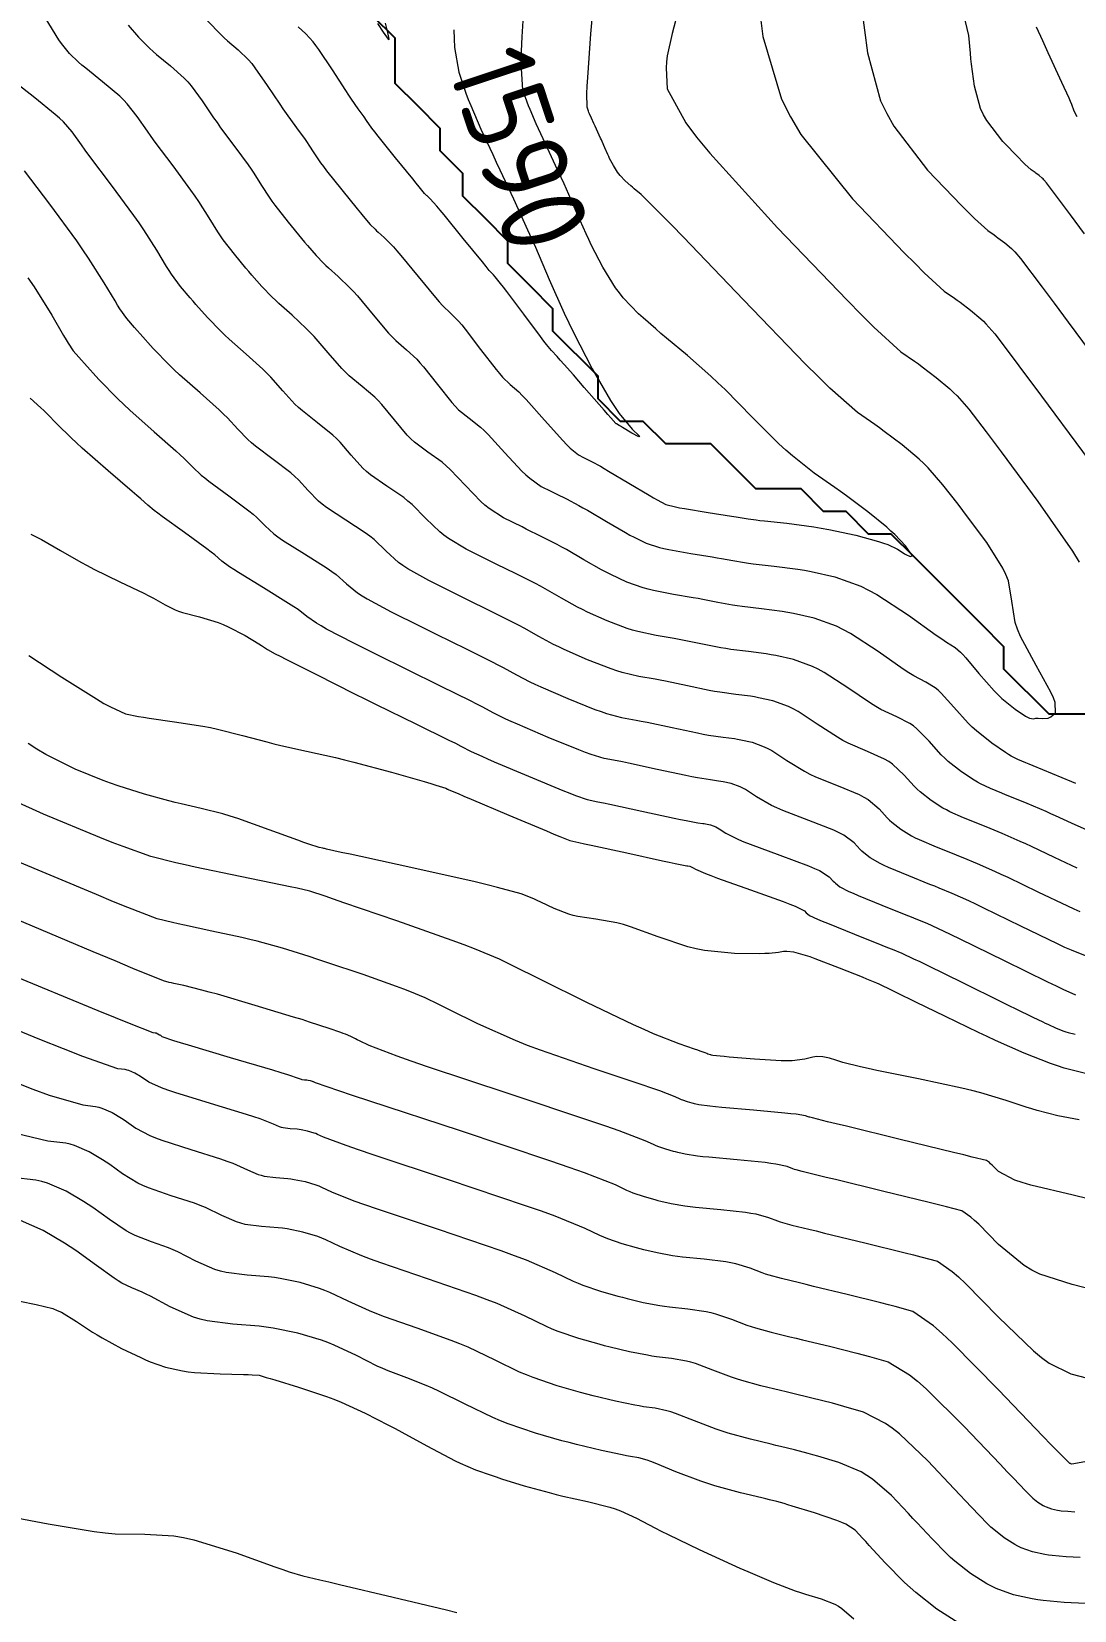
# Model space of a CAD drawing. Header units: millimetres. Extents: x 837475 to 838477, y 1189012 to 1191015.
# Drawn here: x 837534 to 837580.2, y 1189093.7 to 1189163.7 of the extents above; entities that cross this region are included whole.
import ezdxf

# ---------------------------------------------------------------- set-up
doc = ezdxf.new("R2010")
doc.units = ezdxf.units.MM
doc.header["$LTSCALE"] = 0.3
doc.layers.add('COTAS 10', color=7, linetype='Continuous', lineweight=9, true_color=0x6e3e2d)
doc.layers.add('COTAS INT', color=7, linetype='Continuous', lineweight=5, true_color=0x9fa19f)
doc.layers.add('DRENAJE', color=5, linetype='Continuous', lineweight=25)
doc.styles.get("Standard").update_dxf_attribs({"font": 'isocp2.shx', "bigfont": '@extfont2.shx'})

msp = doc.modelspace()

# ---------------------------------------------------------------- linework, layer by layer
at = {"layer": 'COTAS 10'}
for points in [[(837570.78, 1189164.805), (837571.036, 1189162.789), (837571.623, 1189160.662), (837571.89, 1189160.093), (837572.202, 1189159.533), (837573.705, 1189157.583), (837575.207, 1189156.022), (837575.518, 1189155.707), (837575.784, 1189155.443), (837576.368, 1189154.914), (837576.66, 1189154.708), (837576.742, 1189154.648), (837576.825, 1189154.588), (837577.128, 1189154.359), (837577.423, 1189154.11), (837577.5, 1189154.036), (837577.574, 1189153.96), (837577.828, 1189153.672), (837578.789, 1189152.391), (837579.31, 1189151.69), (837579.941, 1189150.839), (837582.52, 1189147.358)], [(837552.699, 1189163.811), (837552.71, 1189163.402), (837552.734, 1189163.024), (837552.923, 1189161.924), (837553.239, 1189160.994), (837553.342, 1189160.723), (837553.452, 1189160.447), (837553.902, 1189159.405), (837554.424, 1189158.274), (837554.578, 1189157.943), (837554.736, 1189157.603), (837555.342, 1189156.309), (837555.971, 1189154.941), (837556.144, 1189154.555), (837556.316, 1189154.166), (837556.93, 1189152.733), (837557.595, 1189151.241), (837557.798, 1189150.815), (837558.009, 1189150.384), (837558.84, 1189148.777), (837559.65, 1189147.366), (837559.848, 1189147.058), (837560.035, 1189146.786), (837560.612, 1189146.1), (837560.914, 1189145.798), (837560.927, 1189145.767), (837560.909, 1189145.759), (837560.591, 1189145.921), (837560.171, 1189146.173), (837560.091, 1189146.222), (837560.025, 1189146.261), (837559.914, 1189146.327), (837559.903, 1189146.332), (837559.9, 1189146.334), (837559.898, 1189146.335), (837559.887, 1189146.34), (837559.665, 1189146.59), (837559.528, 1189146.746), (837559.359, 1189146.939), (837558.479, 1189147.948), (837557.998, 1189148.497), (837557.591, 1189148.961), (837557.417, 1189149.157), (837557.275, 1189149.316), (837557.024, 1189149.584), (837556.808, 1189149.848), (837556.688, 1189150.005), (837556.542, 1189150.198), (837555.797, 1189151.198), (837555.048, 1189152.203), (837554.898, 1189152.399), (837554.774, 1189152.56), (837554.535, 1189152.845), (837554.455, 1189152.936), (837554.272, 1189153.139), (837554.133, 1189153.306), (837553.965, 1189153.51), (837553.12, 1189154.552), (837552.267, 1189155.603), (837552.094, 1189155.813), (837551.949, 1189155.986), (837551.652, 1189156.318), (837551.543, 1189156.415), (837551.516, 1189156.441), (837551.489, 1189156.466), (837551.403, 1189156.555), (837551.158, 1189156.85), (837551.031, 1189157.005), (837550.879, 1189157.192), (837550.114, 1189158.136), (837549.349, 1189159.091), (837549.197, 1189159.285), (837549.069, 1189159.448), (837548.823, 1189159.786), (837548.719, 1189159.951), (837548.681, 1189160.006), (837548.64, 1189160.065), (837548.459, 1189160.31), (837548.159, 1189160.739), (837548.042, 1189160.913), (837547.91, 1189161.112), (837547.314, 1189162.03), (837546.713, 1189162.929), (837546.579, 1189163.116), (837546.459, 1189163.276), (837546.141, 1189163.628), (837545.804, 1189163.935)], [(837580.339, 1189126.626), (837579.333, 1189127.089), (837578.316, 1189127.577), (837578.059, 1189127.697), (837577.813, 1189127.809), (837577.012, 1189128.156), (837576.303, 1189128.447), (837576.115, 1189128.524), (837575.929, 1189128.599), (837575.289, 1189128.856), (837574.694, 1189129.123), (837574.537, 1189129.205), (837574.384, 1189129.289), (837573.86, 1189129.62), (837573.371, 1189130.007), (837573.241, 1189130.126), (837573.112, 1189130.251), (837572.663, 1189130.748), (837572.149, 1189131.234), (837571.979, 1189131.352), (837571.797, 1189131.462), (837571.038, 1189131.802), (837570.188, 1189132.166), (837569.948, 1189132.291), (837569.705, 1189132.428), (837568.813, 1189133.01), (837567.959, 1189133.566), (837567.741, 1189133.685), (837567.531, 1189133.79), (837566.84, 1189134.044), (837566.2, 1189134.183), (837566.023, 1189134.216), (837565.846, 1189134.245), (837565.207, 1189134.328), (837564.488, 1189134.426), (837564.261, 1189134.464), (837564.022, 1189134.508), (837563.057, 1189134.705), (837562.091, 1189134.909), (837561.852, 1189134.956), (837561.625, 1189135), (837560.905, 1189135.123), (837560.165, 1189135.297), (837559.925, 1189135.372), (837559.67, 1189135.459), (837558.621, 1189135.868), (837557.592, 1189136.322), (837557.349, 1189136.436), (837557.125, 1189136.546), (837556.469, 1189136.9), (837555.819, 1189137.266), (837555.599, 1189137.383), (837555.361, 1189137.507), (837554.356, 1189138.01), (837553.25, 1189138.554), (837552.949, 1189138.703), (837552.649, 1189138.851), (837551.587, 1189139.383), (837550.66, 1189139.904), (837550.446, 1189140.045), (837550.251, 1189140.186), (837549.701, 1189140.685), (837549.166, 1189141.195), (837548.979, 1189141.343), (837548.776, 1189141.494), (837547.907, 1189142.062), (837547.057, 1189142.62), (837546.867, 1189142.765), (837546.696, 1189142.905), (837546.243, 1189143.374), (837545.807, 1189143.853), (837545.647, 1189143.999), (837545.471, 1189144.151), (837544.693, 1189144.749), (837543.912, 1189145.343), (837543.734, 1189145.492), (837543.573, 1189145.635), (837543.127, 1189146.097), (837542.664, 1189146.599), (837542.492, 1189146.766), (837542.3, 1189146.946), (837541.45, 1189147.7), (837540.538, 1189148.511), (837540.308, 1189148.728), (837540.087, 1189148.94), (837539.37, 1189149.679), (837538.794, 1189150.317), (837538.662, 1189150.466), (837538.541, 1189150.603), (837538.207, 1189150.999), (837537.896, 1189151.436), (837537.791, 1189151.599), (837537.678, 1189151.781), (837537.201, 1189152.588), (837536.508, 1189153.686), (837536.258, 1189154.051), (837535.983, 1189154.442), (837534.782, 1189156.075), (837533.663, 1189157.559)], [(837580.83, 1189117.487), (837579.766, 1189117.75), (837579.46, 1189117.846), (837579.149, 1189117.951), (837577.984, 1189118.413), (837576.719, 1189118.982), (837576.346, 1189119.155), (837575.962, 1189119.335), (837574.491, 1189120.04), (837573.176, 1189120.682), (837572.89, 1189120.822), (837572.638, 1189120.945), (837572.012, 1189121.252), (837571.68, 1189121.415), (837571.613, 1189121.447), (837571.558, 1189121.474), (837571.449, 1189121.525), (837571.014, 1189121.699), (837570.817, 1189121.778), (837569.801, 1189122.183), (837568.726, 1189122.597), (837568.493, 1189122.681), (837568.287, 1189122.751), (837567.773, 1189122.893), (837567.467, 1189122.925), (837567.392, 1189122.926), (837567.321, 1189122.923), (837567.098, 1189122.883), (837566.678, 1189122.837), (837566.483, 1189122.83), (837566.254, 1189122.827), (837565.141, 1189122.836), (837563.809, 1189122.965), (837563.441, 1189123.037), (837563.074, 1189123.124), (837561.753, 1189123.569), (837560.528, 1189124.024), (837560.222, 1189124.117), (837559.93, 1189124.196), (837558.992, 1189124.362), (837558.195, 1189124.479), (837557.991, 1189124.527), (837557.795, 1189124.582), (837557.149, 1189124.836), (837556.561, 1189125.116), (837556.401, 1189125.187), (837556.243, 1189125.255), (837555.684, 1189125.476), (837554.641, 1189125.77), (837554.178, 1189125.883), (837553.639, 1189126.011), (837551.062, 1189126.589), (837548.579, 1189127.131), (837548.1, 1189127.236), (837547.711, 1189127.321), (837547.057, 1189127.467), (837546.967, 1189127.49), (837546.932, 1189127.498), (837546.894, 1189127.506), (837546.724, 1189127.542), (837546.267, 1189127.686), (837546.047, 1189127.763), (837545.787, 1189127.856), (837544.515, 1189128.325), (837543.118, 1189128.82), (837542.781, 1189128.928), (837542.465, 1189129.025), (837541.5, 1189129.272), (837540.611, 1189129.471), (837540.343, 1189129.538), (837540.065, 1189129.609), (837538.981, 1189129.908), (837537.814, 1189130.277), (837537.483, 1189130.393), (837537.15, 1189130.515), (837535.919, 1189131.005), (837534.604, 1189131.666), (837534.218, 1189131.896), (837533.821, 1189132.147)], [(837580.68, 1189100.287), (837580.094, 1189100.187), (837580.061, 1189100.202), (837580.041, 1189100.208), (837580.003, 1189100.218), (837579.495, 1189100.723), (837579.189, 1189101.039), (837578.812, 1189101.431), (837576.853, 1189103.481), (837574.793, 1189105.562), (837574.352, 1189105.974), (837573.967, 1189106.314), (837573.046, 1189106.95), (837572.263, 1189107.17), (837571.966, 1189107.248), (837571.633, 1189107.333), (837570.142, 1189107.705), (837568.65, 1189108.069), (837568.317, 1189108.15), (837568.018, 1189108.222), (837567.23, 1189108.412), (837566.674, 1189108.564), (837566.522, 1189108.612), (837566.371, 1189108.663), (837565.832, 1189108.871), (837565.197, 1189109.07), (837564.985, 1189109.115), (837564.758, 1189109.157), (837563.804, 1189109.272), (837562.842, 1189109.369), (837562.609, 1189109.399), (837562.39, 1189109.429), (837561.717, 1189109.55), (837561.127, 1189109.691), (837560.96, 1189109.734), (837560.792, 1189109.778), (837560.169, 1189109.954), (837559.531, 1189110.173), (837559.353, 1189110.245), (837559.174, 1189110.321), (837558.521, 1189110.637), (837557.193, 1189111.179), (837556.588, 1189111.398), (837555.88, 1189111.647), (837552.465, 1189112.796), (837549.129, 1189113.904), (837548.47, 1189114.127), (837547.926, 1189114.314), (837546.917, 1189114.688), (837546.652, 1189114.813), (837546.577, 1189114.843), (837546.501, 1189114.871), (837546.219, 1189114.956), (837545.925, 1189115.016), (837545.842, 1189115.029), (837545.758, 1189115.04), (837545.446, 1189115.064), (837545.138, 1189115.103), (837545.056, 1189115.123), (837544.976, 1189115.147), (837544.698, 1189115.27), (837544.109, 1189115.501), (837543.832, 1189115.593), (837543.506, 1189115.698), (837541.918, 1189116.179), (837540.336, 1189116.666), (837540.014, 1189116.774), (837539.742, 1189116.871), (837539.178, 1189117.125), (837538.94, 1189117.296), (837538.873, 1189117.341), (837538.807, 1189117.384), (837538.563, 1189117.53), (837538.297, 1189117.644), (837538.216, 1189117.667), (837538.132, 1189117.686), (837537.804, 1189117.724), (837536.25, 1189118.264), (837535.394, 1189118.6), (837534.352, 1189119.017), (837529.05, 1189121.195)], [(837533.463, 1189107.409), (837534.185, 1189107.258), (837534.921, 1189107.081), (837535.117, 1189107.006), (837535.31, 1189106.92), (837535.978, 1189106.516), (837536.676, 1189106.042), (837536.887, 1189105.912), (837537.107, 1189105.782), (837537.964, 1189105.317), (837538.817, 1189104.908), (837539.034, 1189104.813), (837539.242, 1189104.726), (837539.923, 1189104.48), (837540.675, 1189104.318), (837540.928, 1189104.284), (837541.2, 1189104.255), (837542.343, 1189104.192), (837543.38, 1189104.162), (837543.584, 1189104.155), (837543.753, 1189104.148), (837544.064, 1189104.125), (837544.38, 1189104.032), (837544.552, 1189103.98), (837544.761, 1189103.918), (837545.818, 1189103.6), (837547.059, 1189103.186), (837547.383, 1189103.063), (837547.699, 1189102.936), (837548.769, 1189102.447), (837549.804, 1189101.913), (837550.098, 1189101.757), (837550.396, 1189101.599), (837551.497, 1189100.999), (837552.513, 1189100.456), (837552.756, 1189100.334), (837552.983, 1189100.224), (837553.667, 1189099.926), (837554.349, 1189099.687), (837554.575, 1189099.613), (837554.817, 1189099.535), (837555.824, 1189099.228), (837556.93, 1189098.921), (837557.233, 1189098.843), (837557.536, 1189098.768), (837558.621, 1189098.523), (837559.611, 1189098.274), (837559.854, 1189098.196), (837560.083, 1189098.114), (837560.799, 1189097.785), (837561.606, 1189097.357), (837561.893, 1189097.213), (837562.208, 1189097.057), (837563.575, 1189096.401), (837565.022, 1189095.732), (837565.387, 1189095.568), (837565.737, 1189095.414), (837566.873, 1189094.935), (837567.828, 1189094.569), (837568.064, 1189094.486), (837568.288, 1189094.41), (837568.992, 1189094.204), (837569.593, 1189093.975), (837569.751, 1189093.885), (837569.905, 1189093.784), (837570.434, 1189093.325)]]:
    msp.add_lwpolyline(points, dxfattribs=at)
at = {"layer": 'COTAS INT'}
for points in [[(837541.784, 1189164.202), (837542.369, 1189163.602), (837542.518, 1189163.458), (837542.662, 1189163.324), (837543.136, 1189162.92), (837543.602, 1189162.471), (837543.74, 1189162.308), (837543.883, 1189162.129), (837544.431, 1189161.343), (837544.979, 1189160.511), (837545.122, 1189160.302), (837545.26, 1189160.103), (837545.724, 1189159.463), (837546.108, 1189158.94), (837546.196, 1189158.815), (837546.276, 1189158.698), (837546.499, 1189158.346), (837546.791, 1189157.915), (837546.916, 1189157.748), (837547.059, 1189157.56), (837547.733, 1189156.709), (837548.411, 1189155.875), (837548.557, 1189155.697), (837548.685, 1189155.543), (837548.997, 1189155.18), (837549.209, 1189154.961), (837549.274, 1189154.898), (837549.342, 1189154.834), (837549.612, 1189154.594), (837550.019, 1189154.178), (837550.173, 1189154.003), (837550.346, 1189153.802), (837551.122, 1189152.861), (837551.887, 1189151.935), (837552.053, 1189151.743), (837552.2, 1189151.58), (837552.566, 1189151.226), (837552.913, 1189150.878), (837553.048, 1189150.719), (837553.199, 1189150.533), (837553.887, 1189149.633), (837554.573, 1189148.74), (837554.724, 1189148.557), (837554.858, 1189148.403), (837555.201, 1189148.08), (837555.576, 1189147.752), (837555.73, 1189147.594), (837555.906, 1189147.408), (837556.723, 1189146.495), (837557.538, 1189145.588), (837557.712, 1189145.406), (837557.864, 1189145.253), (837558.227, 1189144.949), (837558.448, 1189144.838), (837558.51, 1189144.808), (837558.573, 1189144.776), (837558.803, 1189144.664), (837559.199, 1189144.446), (837559.367, 1189144.349), (837559.559, 1189144.237), (837560.464, 1189143.697), (837561.365, 1189143.163), (837561.556, 1189143.053), (837561.721, 1189142.959), (837562.105, 1189142.759), (837562.524, 1189142.648), (837562.712, 1189142.61), (837562.93, 1189142.57), (837563.974, 1189142.398), (837565.005, 1189142.239), (837565.214, 1189142.206), (837565.389, 1189142.177), (837565.749, 1189142.115), (837566.099, 1189142.065), (837566.269, 1189142.045), (837566.47, 1189142.022), (837567.461, 1189141.918), (837568.657, 1189141.761), (837568.988, 1189141.706), (837569.32, 1189141.646), (837570.517, 1189141.385), (837571.531, 1189141.112), (837571.746, 1189141.044), (837571.934, 1189140.979), (837572.377, 1189140.771), (837572.621, 1189140.607), (837572.683, 1189140.57), (837572.743, 1189140.537), (837572.938, 1189140.445), (837573.013, 1189140.476), (837572.998, 1189140.52), (837572.966, 1189140.579), (837572.721, 1189140.918), (837572.252, 1189141.416), (837572.08, 1189141.574), (837571.89, 1189141.741), (837571.051, 1189142.42), (837570.104, 1189143.133), (837569.847, 1189143.322), (837569.59, 1189143.508), (837568.681, 1189144.149), (837567.713, 1189144.904), (837567.42, 1189145.162), (837567.116, 1189145.442), (837565.929, 1189146.627), (837564.724, 1189147.851), (837564.408, 1189148.155), (837564.101, 1189148.443), (837563.059, 1189149.357), (837562.123, 1189150.137), (837561.884, 1189150.341), (837561.653, 1189150.539), (837561.094, 1189151.031), (837560.888, 1189151.212), (837560.214, 1189151.919), (837560.04, 1189152.138), (837559.871, 1189152.368), (837559.306, 1189153.284), (837558.809, 1189154.246), (837558.682, 1189154.504), (837558.561, 1189154.759), (837558.163, 1189155.651), (837557.795, 1189156.509), (837557.692, 1189156.742), (837557.589, 1189156.973), (837557.213, 1189157.791), (837556.85, 1189158.566), (837556.755, 1189158.769), (837556.663, 1189158.967), (837556.351, 1189159.644), (837556.081, 1189160.268), (837556.016, 1189160.433), (837555.954, 1189160.595), (837555.765, 1189161.151), (837555.691, 1189162.317), (837555.701, 1189162.863), (837555.726, 1189163.505), (837555.924, 1189166.585)], [(837538.265, 1189164.021), (837538.72, 1189163.479), (837539.214, 1189162.988), (837539.364, 1189162.851), (837539.52, 1189162.713), (837540.132, 1189162.212), (837540.745, 1189161.666), (837540.901, 1189161.501), (837541.052, 1189161.329), (837541.548, 1189160.656), (837542.048, 1189159.909), (837542.201, 1189159.691), (837542.36, 1189159.467), (837542.988, 1189158.616), (837543.577, 1189157.816), (837543.712, 1189157.624), (837543.834, 1189157.445), (837544.174, 1189156.907), (837544.513, 1189156.381), (837544.635, 1189156.211), (837544.768, 1189156.029), (837545.351, 1189155.281), (837545.944, 1189154.557), (837546.083, 1189154.389), (837546.212, 1189154.237), (837546.59, 1189153.805), (837546.928, 1189153.456), (837547.032, 1189153.356), (837547.141, 1189153.254), (837547.572, 1189152.871), (837548.089, 1189152.37), (837548.253, 1189152.194), (837548.426, 1189152.002), (837549.123, 1189151.17), (837549.808, 1189150.36), (837549.974, 1189150.18), (837550.128, 1189150.021), (837550.598, 1189149.607), (837551.053, 1189149.197), (837551.198, 1189149.039), (837551.351, 1189148.863), (837551.976, 1189148.069), (837552.604, 1189147.281), (837552.759, 1189147.109), (837552.908, 1189146.957), (837553.377, 1189146.575), (837553.876, 1189146.187), (837554.042, 1189146.031), (837554.221, 1189145.855), (837554.968, 1189145.042), (837555.716, 1189144.238), (837555.895, 1189144.066), (837556.063, 1189143.916), (837556.567, 1189143.557), (837556.998, 1189143.342), (837557.12, 1189143.281), (837557.242, 1189143.221), (837557.691, 1189143), (837558.239, 1189142.711), (837558.425, 1189142.608), (837558.624, 1189142.494), (837559.465, 1189141.998), (837560.305, 1189141.508), (837560.504, 1189141.398), (837560.689, 1189141.3), (837561.234, 1189141.037), (837561.811, 1189140.851), (837562.015, 1189140.801), (837562.239, 1189140.752), (837563.207, 1189140.58), (837564.16, 1189140.429), (837564.373, 1189140.393), (837564.565, 1189140.36), (837565.076, 1189140.262), (837565.58, 1189140.176), (837565.767, 1189140.15), (837565.975, 1189140.123), (837566.897, 1189140.02), (837567.954, 1189139.882), (837568.247, 1189139.834), (837568.54, 1189139.78), (837569.598, 1189139.55), (837570.742, 1189139.13), (837571.089, 1189138.957), (837571.449, 1189138.759), (837572.861, 1189137.84), (837574.089, 1189136.963), (837574.334, 1189136.793), (837574.538, 1189136.653), (837574.929, 1189136.407), (837575.164, 1189136.205), (837575.269, 1189136.093), (837575.392, 1189135.956), (837575.98, 1189135.258), (837576.652, 1189134.493), (837576.828, 1189134.313), (837576.999, 1189134.148), (837577.581, 1189133.669), (837578.041, 1189133.368), (837578.136, 1189133.315), (837578.217, 1189133.276), (837578.393, 1189133.242), (837578.508, 1189133.277), (837578.551, 1189133.28), (837578.599, 1189133.281), (837578.813, 1189133.261), (837579.048, 1189133.277), (837579.109, 1189133.3), (837579.17, 1189133.331), (837579.374, 1189133.511), (837579.361, 1189133.974), (837579.284, 1189134.183), (837579.175, 1189134.428), (837578.516, 1189135.604), (837577.825, 1189136.897), (837577.695, 1189137.216), (837577.592, 1189137.516), (837577.442, 1189138.459), (837577.286, 1189139.365), (837577.179, 1189139.642), (837577.044, 1189139.932), (837576.324, 1189141.074), (837575.478, 1189142.206), (837575.263, 1189142.49), (837575.056, 1189142.76), (837574.38, 1189143.626), (837573.724, 1189144.374), (837573.531, 1189144.569), (837573.332, 1189144.76), (837572.57, 1189145.404), (837571.784, 1189145.997), (837571.57, 1189146.154), (837571.358, 1189146.308), (837570.603, 1189146.84), (837569.372, 1189147.916), (837568.86, 1189148.414), (837568.274, 1189148.997), (837565.536, 1189151.826), (837562.881, 1189154.607), (837562.346, 1189155.161), (837561.899, 1189155.62), (837561.006, 1189156.5), (837560.698, 1189156.756), (837560.62, 1189156.823), (837560.544, 1189156.889), (837560.292, 1189157.11), (837560.07, 1189157.342), (837560.013, 1189157.415), (837559.958, 1189157.49), (837559.772, 1189157.791), (837559.608, 1189158.108), (837559.567, 1189158.193), (837559.527, 1189158.276), (837559.396, 1189158.57), (837559.275, 1189158.852), (837559.241, 1189158.929), (837559.207, 1189159.005), (837559.083, 1189159.274), (837558.964, 1189159.528), (837558.933, 1189159.595), (837558.903, 1189159.66), (837558.8, 1189159.883), (837558.711, 1189160.088), (837558.69, 1189160.142), (837558.67, 1189160.196), (837558.607, 1189160.379), (837558.6, 1189160.985), (837558.614, 1189161.305), (837558.636, 1189161.69), (837558.772, 1189163.633), (837558.974, 1189165.921)], [(837566.118, 1189165.777), (837566.394, 1189163.506), (837567.228, 1189160.731), (837567.624, 1189159.953), (837568.091, 1189159.17), (837570.374, 1189156.305), (837572.671, 1189153.918), (837573.147, 1189153.436), (837573.554, 1189153.033), (837574.446, 1189152.222), (837574.892, 1189151.908), (837575.018, 1189151.817), (837575.145, 1189151.724), (837575.609, 1189151.374), (837576.059, 1189150.993), (837576.177, 1189150.88), (837576.291, 1189150.765), (837576.678, 1189150.323), (837577.545, 1189149.18), (837577.961, 1189148.623), (837578.453, 1189147.962), (837580.87, 1189144.702)], [(837562.655, 1189164.712), (837562.379, 1189163.645), (837562.165, 1189162.659), (837562.135, 1189162.391), (837562.118, 1189162.126), (837562.16, 1189161.184), (837562.984, 1189159.676), (837563.46, 1189159.052), (837564.043, 1189158.34), (837567.043, 1189155.026), (837570.134, 1189151.813), (837570.775, 1189151.165), (837571.323, 1189150.622), (837572.524, 1189149.531), (837573.125, 1189149.108), (837573.294, 1189148.985), (837573.465, 1189148.86), (837574.09, 1189148.389), (837574.695, 1189147.876), (837574.854, 1189147.725), (837575.008, 1189147.569), (837575.529, 1189146.975), (837576.3, 1189145.97), (837576.612, 1189145.556), (837576.966, 1189145.084), (837578.597, 1189142.888), (837580.127, 1189140.677), (837580.417, 1189140.195)], [(837580.659, 1189154.757), (837580.033, 1189155.601), (837578.977, 1189157.02), (837578.858, 1189157.156), (837578.823, 1189157.192), (837578.786, 1189157.226), (837578.648, 1189157.344), (837578.505, 1189157.451), (837578.466, 1189157.48), (837578.427, 1189157.508), (837578.29, 1189157.605), (837578.015, 1189157.854), (837577.889, 1189157.979), (837577.743, 1189158.127), (837577.035, 1189158.862), (837576.328, 1189159.78), (837576.181, 1189160.044), (837576.055, 1189160.312), (837575.779, 1189161.313), (837575.657, 1189162.282), (837575.628, 1189162.529), (837575.602, 1189162.767), (837575.528, 1189163.55), (837575.29, 1189164.553)], [(837580.279, 1189130.373), (837580.095, 1189130.451), (837579.238, 1189130.809), (837578.388, 1189131.159), (837578.21, 1189131.232), (837578.055, 1189131.295), (837577.704, 1189131.438), (837577.411, 1189131.596), (837577.295, 1189131.669), (837577.163, 1189131.755), (837576.558, 1189132.167), (837575.871, 1189132.711), (837575.687, 1189132.879), (837575.505, 1189133.055), (837574.874, 1189133.755), (837574.311, 1189134.382), (837574.172, 1189134.512), (837574.041, 1189134.624), (837573.632, 1189134.872), (837573.088, 1189135.157), (837572.872, 1189135.292), (837572.628, 1189135.451), (837571.512, 1189136.23), (837570.286, 1189137.028), (837569.973, 1189137.199), (837569.672, 1189137.35), (837568.678, 1189137.715), (837567.76, 1189137.915), (837567.506, 1189137.961), (837567.251, 1189138.003), (837566.334, 1189138.123), (837565.479, 1189138.224), (837565.265, 1189138.255), (837565.061, 1189138.286), (837564.403, 1189138.41), (837563.74, 1189138.543), (837563.533, 1189138.581), (837563.315, 1189138.619), (837562.44, 1189138.761), (837561.548, 1189138.933), (837561.318, 1189138.991), (837561.097, 1189139.053), (837560.363, 1189139.314), (837559.656, 1189139.641), (837559.453, 1189139.744), (837559.245, 1189139.854), (837558.466, 1189140.299), (837557.689, 1189140.752), (837557.483, 1189140.866), (837557.28, 1189140.977), (837556.579, 1189141.337), (837555.911, 1189141.665), (837555.729, 1189141.755), (837554.907, 1189142.166), (837554.262, 1189142.578), (837554.079, 1189142.725), (837553.894, 1189142.887), (837553.212, 1189143.59), (837552.536, 1189144.301), (837552.355, 1189144.468), (837552.176, 1189144.623), (837551.554, 1189145.071), (837550.957, 1189145.512), (837550.795, 1189145.661), (837550.635, 1189145.822), (837550.065, 1189146.504), (837549.503, 1189147.193), (837549.348, 1189147.359), (837549.192, 1189147.515), (837548.63, 1189147.987), (837548.056, 1189148.461), (837547.894, 1189148.618), (837547.73, 1189148.785), (837547.124, 1189149.479), (837546.505, 1189150.201), (837546.333, 1189150.385), (837546.16, 1189150.562), (837545.531, 1189151.147), (837544.94, 1189151.673), (837544.791, 1189151.813), (837544.648, 1189151.951), (837544.183, 1189152.43), (837543.739, 1189152.93), (837543.609, 1189153.082), (837543.476, 1189153.239), (837542.97, 1189153.854), (837542.478, 1189154.498), (837542.353, 1189154.674), (837542.235, 1189154.848), (837541.85, 1189155.467), (837541.392, 1189156.192), (837541.227, 1189156.433), (837541.046, 1189156.691), (837540.253, 1189157.769), (837539.461, 1189158.831), (837539.281, 1189159.079), (837539.117, 1189159.308), (837538.665, 1189159.969), (837538.221, 1189160.528), (837538.063, 1189160.693), (837537.888, 1189160.861), (837537.128, 1189161.503), (837536.378, 1189162.103), (837536.21, 1189162.244), (837536.059, 1189162.374), (837535.655, 1189162.756), (837535.306, 1189163.202), (837535.189, 1189163.372), (837535.064, 1189163.563), (837534.538, 1189164.423)], [(837549.31, 1189164.093), (837549.565, 1189163.698), (837549.789, 1189163.4), (837549.819, 1189163.384), (837549.836, 1189163.397), (837549.78, 1189163.687), (837549.665, 1189164.098)], [(837578.52, 1189163.945), (837578.798, 1189163.336), (837579.041, 1189162.802), (837579.642, 1189161.49), (837579.959, 1189160.79), (837580.024, 1189160.642), (837580.078, 1189160.514), (837580.19, 1189160.216), (837580.326, 1189159.963)], [(837580.779, 1189128.306), (837580.078, 1189128.61), (837579.378, 1189128.941), (837579.169, 1189129.035), (837578.954, 1189129.13), (837578.125, 1189129.482), (837577.346, 1189129.803), (837577.162, 1189129.878), (837576.992, 1189129.947), (837576.496, 1189130.147), (837576.053, 1189130.36), (837575.916, 1189130.437), (837575.774, 1189130.522), (837575.209, 1189130.893), (837574.621, 1189131.359), (837574.464, 1189131.503), (837574.309, 1189131.653), (837573.769, 1189132.251), (837573.23, 1189132.808), (837573.076, 1189132.932), (837572.919, 1189133.043), (837572.335, 1189133.337), (837571.638, 1189133.661), (837571.41, 1189133.792), (837571.167, 1189133.939), (837570.162, 1189134.62), (837569.123, 1189135.297), (837568.857, 1189135.442), (837568.602, 1189135.57), (837567.759, 1189135.879), (837566.98, 1189136.049), (837566.764, 1189136.088), (837566.549, 1189136.124), (837565.77, 1189136.226), (837564.984, 1189136.325), (837564.763, 1189136.36), (837564.541, 1189136.397), (837563.73, 1189136.558), (837562.916, 1189136.726), (837562.692, 1189136.769), (837562.47, 1189136.809), (837561.673, 1189136.942), (837560.856, 1189137.115), (837560.622, 1189137.182), (837560.384, 1189137.256), (837559.492, 1189137.591), (837558.624, 1189137.981), (837558.401, 1189138.09), (837558.185, 1189138.2), (837557.468, 1189138.599), (837556.754, 1189139.009), (837556.541, 1189139.125), (837556.32, 1189139.242), (837555.467, 1189139.674), (837554.581, 1189140.109), (837554.339, 1189140.229), (837554.099, 1189140.348), (837553.247, 1189140.774), (837552.461, 1189141.241), (837552.263, 1189141.385), (837552.073, 1189141.537), (837551.457, 1189142.137), (837550.851, 1189142.748), (837550.667, 1189142.906), (837550.476, 1189143.058), (837549.73, 1189143.566), (837549.007, 1189144.066), (837548.831, 1189144.213), (837548.666, 1189144.364), (837548.154, 1189144.939), (837547.655, 1189145.523), (837547.498, 1189145.679), (837547.331, 1189145.833), (837546.661, 1189146.368), (837545.984, 1189146.902), (837545.814, 1189147.055), (837545.651, 1189147.21), (837545.125, 1189147.788), (837544.584, 1189148.4), (837544.412, 1189148.576), (837544.23, 1189148.754), (837543.491, 1189149.423), (837542.739, 1189150.092), (837542.549, 1189150.27), (837542.367, 1189150.446), (837541.777, 1189151.054), (837541.267, 1189151.624), (837541.136, 1189151.774), (837541.009, 1189151.921), (837540.588, 1189152.427), (837540.187, 1189152.967), (837540.072, 1189153.136), (837539.956, 1189153.314), (837539.526, 1189154.028), (837538.95, 1189154.939), (837538.743, 1189155.242), (837538.514, 1189155.567), (837537.517, 1189156.922), (837536.562, 1189158.195), (837536.361, 1189158.468), (837536.186, 1189158.707), (837535.783, 1189159.282), (837535.391, 1189159.728), (837535.224, 1189159.885), (837535.031, 1189160.056), (837534.124, 1189160.795), (837533.236, 1189161.492)], [(837533.814, 1189152.807), (837534.09, 1189152.401), (837534.877, 1189151.149), (837535.4, 1189150.247), (837535.51, 1189150.062), (837535.606, 1189149.905), (837535.825, 1189149.572), (837536.074, 1189149.286), (837536.188, 1189149.158), (837536.321, 1189149.011), (837536.963, 1189148.304), (837537.806, 1189147.435), (837538.066, 1189147.185), (837538.337, 1189146.93), (837539.41, 1189145.976), (837540.371, 1189145.138), (837540.571, 1189144.957), (837540.743, 1189144.798), (837541.128, 1189144.406), (837541.494, 1189144.06), (837541.654, 1189143.929), (837541.84, 1189143.783), (837542.724, 1189143.13), (837543.61, 1189142.47), (837543.797, 1189142.319), (837543.959, 1189142.183), (837544.332, 1189141.81), (837544.727, 1189141.446), (837544.903, 1189141.317), (837545.107, 1189141.175), (837546.083, 1189140.558), (837547.077, 1189139.929), (837547.292, 1189139.78), (837547.48, 1189139.642), (837547.946, 1189139.232), (837548.43, 1189138.836), (837548.63, 1189138.705), (837548.859, 1189138.567), (837549.927, 1189137.991), (837551.2, 1189137.355), (837551.558, 1189137.177), (837551.919, 1189136.998), (837553.244, 1189136.347), (837554.401, 1189135.772), (837554.657, 1189135.642), (837554.884, 1189135.524), (837555.471, 1189135.201), (837556.065, 1189134.891), (837556.297, 1189134.782), (837556.559, 1189134.663), (837557.749, 1189134.146), (837558.956, 1189133.661), (837559.229, 1189133.563), (837559.474, 1189133.479), (837560.138, 1189133.305), (837560.78, 1189133.19), (837561.012, 1189133.144), (837561.267, 1189133.092), (837562.384, 1189132.853), (837563.502, 1189132.618), (837563.759, 1189132.569), (837563.992, 1189132.527), (837564.643, 1189132.431), (837565.143, 1189132.366), (837565.282, 1189132.343), (837565.42, 1189132.318), (837565.92, 1189132.209), (837566.461, 1189132.01), (837566.626, 1189131.928), (837566.796, 1189131.835), (837567.464, 1189131.4), (837568.244, 1189130.916), (837568.486, 1189130.791), (837568.738, 1189130.67), (837569.742, 1189130.267), (837570.674, 1189129.882), (837570.882, 1189129.771), (837571.068, 1189129.66), (837571.558, 1189129.245), (837571.915, 1189128.849), (837572.018, 1189128.75), (837572.122, 1189128.654), (837572.511, 1189128.346), (837572.995, 1189128.056), (837573.159, 1189127.972), (837573.336, 1189127.887), (837574.082, 1189127.565), (837574.867, 1189127.251), (837575.067, 1189127.17), (837575.261, 1189127.091), (837575.9, 1189126.83), (837576.672, 1189126.488), (837576.95, 1189126.358), (837577.255, 1189126.214), (837578.587, 1189125.567), (837579.9, 1189124.945), (837580.192, 1189124.815), (837580.454, 1189124.705)], [(837580.702, 1189122.732), (837580.08, 1189122.979), (837579.794, 1189123.108), (837579.46, 1189123.264), (837577.842, 1189124.046), (837576.194, 1189124.85), (837575.84, 1189125.02), (837575.531, 1189125.166), (837574.787, 1189125.504), (837574.218, 1189125.736), (837574.02, 1189125.816), (837573.804, 1189125.903), (837572.875, 1189126.274), (837571.977, 1189126.65), (837571.78, 1189126.74), (837571.606, 1189126.823), (837571.162, 1189127.073), (837570.872, 1189127.302), (837570.795, 1189127.373), (837570.719, 1189127.447), (837570.452, 1189127.742), (837569.987, 1189128.086), (837569.786, 1189128.191), (837569.552, 1189128.301), (837568.445, 1189128.732), (837567.288, 1189129.174), (837567.023, 1189129.29), (837566.783, 1189129.404), (837566.115, 1189129.79), (837565.633, 1189130.103), (837565.51, 1189130.171), (837565.391, 1189130.23), (837565.001, 1189130.373), (837564.64, 1189130.452), (837564.54, 1189130.47), (837564.44, 1189130.487), (837564.079, 1189130.534), (837563.497, 1189130.628), (837563.257, 1189130.674), (837562.983, 1189130.729), (837561.71, 1189131), (837560.442, 1189131.275), (837560.171, 1189131.332), (837559.935, 1189131.38), (837559.371, 1189131.486), (837558.783, 1189131.661), (837558.532, 1189131.753), (837558.243, 1189131.864), (837556.878, 1189132.423), (837555.527, 1189133.003), (837555.246, 1189133.128), (837555.005, 1189133.237), (837554.472, 1189133.501), (837553.949, 1189133.781), (837553.715, 1189133.9), (837553.442, 1189134.038), (837552.132, 1189134.684), (837550.588, 1189135.442), (837550.168, 1189135.65), (837549.75, 1189135.858), (837548.267, 1189136.6), (837547.058, 1189137.229), (837546.813, 1189137.365), (837546.608, 1189137.485), (837546.19, 1189137.779), (837545.795, 1189138.088), (837545.604, 1189138.217), (837545.377, 1189138.365), (837544.26, 1189139.053), (837543.157, 1189139.729), (837542.939, 1189139.869), (837542.758, 1189139.988), (837542.421, 1189140.245), (837542.111, 1189140.513), (837541.947, 1189140.639), (837541.75, 1189140.788), (837540.756, 1189141.51), (837539.768, 1189142.224), (837539.575, 1189142.366), (837539.416, 1189142.485), (837539.129, 1189142.716), (837538.823, 1189142.997), (837538.651, 1189143.148), (837538.441, 1189143.33), (837537.369, 1189144.253), (837536.221, 1189145.256), (837535.964, 1189145.49), (837535.732, 1189145.704), (837535.114, 1189146.319), (837534.657, 1189146.793), (837534.527, 1189146.918), (837534.396, 1189147.041), (837533.91, 1189147.462)], [(837533.953, 1189141.438), (837534.187, 1189141.32), (837534.421, 1189141.196), (837535.258, 1189140.715), (837536.168, 1189140.192), (837536.448, 1189140.042), (837536.739, 1189139.89), (837537.893, 1189139.325), (837538.951, 1189138.816), (837539.182, 1189138.7), (837539.386, 1189138.594), (837539.899, 1189138.303), (837540.338, 1189138.085), (837540.495, 1189138.026), (837540.668, 1189137.968), (837541.421, 1189137.762), (837542.253, 1189137.512), (837542.475, 1189137.426), (837542.694, 1189137.333), (837543.454, 1189136.937), (837544.054, 1189136.574), (837544.171, 1189136.501), (837544.266, 1189136.441), (837544.435, 1189136.327), (837544.786, 1189136.134), (837544.997, 1189136.025), (837545.257, 1189135.892), (837546.607, 1189135.209), (837548.301, 1189134.361), (837548.777, 1189134.124), (837549.258, 1189133.886), (837551.02, 1189133.02), (837552.482, 1189132.303), (837552.773, 1189132.159), (837553.014, 1189132.039), (837553.474, 1189131.802), (837553.945, 1189131.583), (837554.194, 1189131.474), (837554.494, 1189131.344), (837556.007, 1189130.7), (837557.529, 1189130.067), (837557.836, 1189129.944), (837558.092, 1189129.843), (837558.604, 1189129.667), (837559.09, 1189129.57), (837559.331, 1189129.519), (837559.618, 1189129.458), (837561.037, 1189129.148), (837562.464, 1189128.84), (837562.755, 1189128.779), (837563.001, 1189128.729), (837563.516, 1189128.637), (837563.737, 1189128.608), (837563.799, 1189128.598), (837563.86, 1189128.586), (837564.082, 1189128.538), (837564.321, 1189128.45), (837564.394, 1189128.414), (837564.47, 1189128.372), (837564.765, 1189128.18), (837565.322, 1189127.892), (837565.561, 1189127.79), (837565.838, 1189127.679), (837567.148, 1189127.197), (837568.43, 1189126.72), (837568.689, 1189126.611), (837568.907, 1189126.512), (837569.347, 1189126.239), (837569.522, 1189126.045), (837569.572, 1189125.996), (837569.623, 1189125.95), (837569.813, 1189125.799), (837570.216, 1189125.591), (837570.402, 1189125.508), (837570.619, 1189125.414), (837571.668, 1189124.984), (837572.741, 1189124.555), (837572.972, 1189124.462), (837573.176, 1189124.38), (837573.675, 1189124.177), (837574.39, 1189123.845), (837574.731, 1189123.681), (837575.132, 1189123.487), (837577.096, 1189122.525), (837579.02, 1189121.583), (837579.397, 1189121.401), (837579.706, 1189121.253), (837580.258, 1189121.003)], [(837533.864, 1189136.054), (837535.328, 1189135.097), (837536.86, 1189134.126), (837537.187, 1189133.932), (837537.471, 1189133.772), (837538.147, 1189133.464), (837538.723, 1189133.353), (837538.945, 1189133.317), (837539.195, 1189133.278), (837540.321, 1189133.119), (837541.575, 1189132.918), (837541.906, 1189132.854), (837542.228, 1189132.786), (837543.331, 1189132.508), (837544.408, 1189132.219), (837544.714, 1189132.143), (837545.023, 1189132.069), (837546.168, 1189131.817), (837547.456, 1189131.526), (837547.855, 1189131.428), (837548.272, 1189131.321), (837549.934, 1189130.872), (837551.387, 1189130.46), (837551.673, 1189130.377), (837551.908, 1189130.307), (837552.34, 1189130.169), (837552.423, 1189130.128), (837552.439, 1189130.12), (837552.452, 1189130.114), (837552.475, 1189130.102), (837552.885, 1189129.929), (837553.142, 1189129.82), (837553.462, 1189129.685), (837555.136, 1189128.978), (837556.815, 1189128.27), (837557.139, 1189128.134), (837557.401, 1189128.025), (837557.836, 1189127.848), (837558.245, 1189127.76), (837558.491, 1189127.707), (837558.793, 1189127.641), (837560.364, 1189127.296), (837561.944, 1189126.95), (837562.253, 1189126.884), (837562.506, 1189126.83), (837562.952, 1189126.739), (837563.035, 1189126.729), (837563.057, 1189126.725), (837563.08, 1189126.721), (837563.162, 1189126.703), (837563.251, 1189126.67), (837563.278, 1189126.657), (837563.306, 1189126.641), (837563.416, 1189126.57), (837563.86, 1189126.38), (837564.099, 1189126.289), (837564.388, 1189126.183), (837565.851, 1189125.662), (837567.307, 1189125.139), (837567.592, 1189125.03), (837567.826, 1189124.938), (837568.242, 1189124.735), (837568.325, 1189124.643), (837568.373, 1189124.597), (837568.464, 1189124.525), (837568.827, 1189124.358), (837569.023, 1189124.275), (837569.26, 1189124.177), (837570.461, 1189123.693), (837571.678, 1189123.207), (837571.925, 1189123.108), (837572.133, 1189123.024), (837572.562, 1189122.851), (837573.086, 1189122.604), (837573.355, 1189122.474), (837573.678, 1189122.317), (837575.288, 1189121.527), (837576.953, 1189120.708), (837577.31, 1189120.532), (837577.621, 1189120.379), (837578.371, 1189120.012), (837578.806, 1189119.803), (837578.919, 1189119.75), (837579.03, 1189119.699), (837579.404, 1189119.53), (837579.748, 1189119.394), (837579.84, 1189119.363), (837579.931, 1189119.335), (837580.245, 1189119.257)], [(837580.43, 1189115.452), (837579.473, 1189115.638), (837578.567, 1189115.871), (837578.319, 1189115.943), (837578.073, 1189116.018), (837577.193, 1189116.315), (837576.065, 1189116.655), (837575.662, 1189116.757), (837575.22, 1189116.862), (837573.295, 1189117.27), (837571.455, 1189117.644), (837571.066, 1189117.728), (837570.729, 1189117.804), (837569.949, 1189118.007), (837569.546, 1189118.134), (837569.447, 1189118.162), (837569.354, 1189118.186), (837569.065, 1189118.249), (837568.789, 1189118.259), (837568.705, 1189118.251), (837568.617, 1189118.237), (837568.268, 1189118.149), (837567.699, 1189118.075), (837567.471, 1189118.071), (837567.214, 1189118.074), (837566.03, 1189118.144), (837564.906, 1189118.24), (837564.687, 1189118.26), (837564.507, 1189118.276), (837564.187, 1189118.31), (837564.124, 1189118.325), (837564.106, 1189118.329), (837564.088, 1189118.334), (837564.022, 1189118.353), (837563.955, 1189118.376), (837563.917, 1189118.392), (837563.847, 1189118.425), (837563.627, 1189118.509), (837563.513, 1189118.548), (837563.376, 1189118.595), (837562.689, 1189118.824), (837561.552, 1189119.274), (837561.132, 1189119.46), (837560.666, 1189119.672), (837558.601, 1189120.662), (837556.568, 1189121.664), (837556.122, 1189121.884), (837555.727, 1189122.079), (837554.721, 1189122.579), (837553.614, 1189123.045), (837553.154, 1189123.22), (837552.628, 1189123.414), (837550.176, 1189124.281), (837547.829, 1189125.09), (837547.369, 1189125.248), (837546.991, 1189125.378), (837546.313, 1189125.607), (837545.754, 1189125.731), (837545.451, 1189125.794), (837545.084, 1189125.871), (837543.227, 1189126.25), (837541.235, 1189126.668), (837540.784, 1189126.769), (837540.376, 1189126.862), (837539.265, 1189127.144), (837538.033, 1189127.575), (837537.549, 1189127.763), (837537.002, 1189127.98), (837534.511, 1189129.011), (837531.946, 1189130.175)], [(837582.215, 1189111.618), (837580.159, 1189112.116), (837578.282, 1189112.556), (837577.895, 1189112.67), (837577.565, 1189112.782), (837576.85, 1189113.159), (837576.561, 1189113.451), (837576.499, 1189113.509), (837576.445, 1189113.557), (837576.316, 1189113.646), (837575.681, 1189113.805), (837575.309, 1189113.897), (837574.851, 1189114.01), (837572.486, 1189114.589), (837570.113, 1189115.169), (837569.65, 1189115.283), (837569.271, 1189115.375), (837568.601, 1189115.538), (837568.48, 1189115.571), (837568.447, 1189115.582), (837568.415, 1189115.593), (837568.298, 1189115.638), (837567.873, 1189115.705), (837567.645, 1189115.73), (837567.37, 1189115.758), (837565.982, 1189115.883), (837564.579, 1189116.006), (837564.294, 1189116.034), (837564.055, 1189116.058), (837563.569, 1189116.12), (837563.375, 1189116.166), (837563.32, 1189116.18), (837563.264, 1189116.195), (837563.059, 1189116.253), (837562.849, 1189116.325), (837562.79, 1189116.349), (837562.731, 1189116.374), (837562.516, 1189116.478), (837561.832, 1189116.737), (837561.478, 1189116.861), (837561.052, 1189117.006), (837558.917, 1189117.717), (837556.545, 1189118.543), (837555.97, 1189118.761), (837555.429, 1189118.975), (837553.771, 1189119.709), (837552.541, 1189120.314), (837552.271, 1189120.448), (837552.032, 1189120.566), (837551.424, 1189120.868), (837550.754, 1189121.15), (837550.477, 1189121.255), (837550.158, 1189121.373), (837548.676, 1189121.897), (837547.067, 1189122.443), (837546.669, 1189122.575), (837546.292, 1189122.697), (837545.104, 1189123.069), (837543.984, 1189123.377), (837543.651, 1189123.461), (837543.307, 1189123.543), (837541.978, 1189123.832), (837540.757, 1189124.089), (837540.48, 1189124.15), (837540.23, 1189124.208), (837539.549, 1189124.38), (837538.252, 1189124.874), (837537.614, 1189125.133), (837536.854, 1189125.445), (837533.102, 1189127.017)], [(837581.548, 1189107.785), (837580.107, 1189108.15), (837578.687, 1189108.612), (837578.326, 1189108.793), (837577.981, 1189108.998), (837576.851, 1189109.933), (837575.972, 1189110.822), (837575.783, 1189110.997), (837575.619, 1189111.143), (837575.226, 1189111.414), (837574.542, 1189111.593), (837574.194, 1189111.681), (837573.778, 1189111.784), (837571.705, 1189112.294), (837569.625, 1189112.803), (837569.205, 1189112.905), (837568.853, 1189112.991), (837568.144, 1189113.163), (837567.878, 1189113.235), (837567.806, 1189113.258), (837567.733, 1189113.283), (837567.476, 1189113.382), (837566.981, 1189113.493), (837566.759, 1189113.525), (837566.499, 1189113.558), (837565.256, 1189113.679), (837564, 1189113.794), (837563.732, 1189113.822), (837563.5, 1189113.848), (837562.952, 1189113.93), (837562.626, 1189114.008), (837562.533, 1189114.031), (837562.44, 1189114.056), (837562.096, 1189114.154), (837561.743, 1189114.275), (837561.644, 1189114.314), (837561.545, 1189114.356), (837561.184, 1189114.531), (837560.037, 1189114.966), (837559.443, 1189115.173), (837558.728, 1189115.417), (837555.146, 1189116.61), (837551.539, 1189117.813), (837550.808, 1189118.063), (837550.193, 1189118.278), (837548.94, 1189118.755), (837548.514, 1189118.965), (837548.421, 1189119.011), (837548.338, 1189119.052), (837548.127, 1189119.157), (837547.895, 1189119.254), (837547.799, 1189119.291), (837547.689, 1189119.332), (837547.175, 1189119.513), (837546.305, 1189119.796), (837545.97, 1189119.901), (837545.594, 1189120.017), (837543.896, 1189120.53), (837542.215, 1189121.024), (837541.85, 1189121.127), (837541.529, 1189121.215), (837540.73, 1189121.414), (837540.279, 1189121.509), (837540.177, 1189121.532), (837540.085, 1189121.553), (837539.834, 1189121.617), (837538.472, 1189122.172), (837537.679, 1189122.503), (837536.707, 1189122.91), (837531.693, 1189125.023)], [(837532.917, 1189121.959), (837536.911, 1189120.307), (837537.681, 1189119.992), (837538.307, 1189119.738), (837539.356, 1189119.332), (837539.452, 1189119.321), (837539.477, 1189119.316), (837539.5, 1189119.309), (837539.578, 1189119.276), (837539.65, 1189119.233), (837539.67, 1189119.22), (837539.689, 1189119.207), (837539.759, 1189119.157), (837540.266, 1189118.982), (837540.561, 1189118.89), (837540.923, 1189118.78), (837542.79, 1189118.224), (837544.66, 1189117.67), (837545.025, 1189117.56), (837545.322, 1189117.469), (837545.842, 1189117.297), (837545.931, 1189117.258), (837545.957, 1189117.25), (837545.983, 1189117.244), (837546.081, 1189117.231), (837546.181, 1189117.224), (837546.235, 1189117.216), (837546.328, 1189117.197), (837546.419, 1189117.17), (837546.443, 1189117.161), (837546.467, 1189117.151), (837546.552, 1189117.111), (837547.58, 1189116.759), (837548.199, 1189116.553), (837548.963, 1189116.3), (837552.929, 1189114.991), (837556.979, 1189113.639), (837557.796, 1189113.358), (837558.481, 1189113.117), (837559.853, 1189112.584), (837560.359, 1189112.339), (837560.498, 1189112.279), (837560.637, 1189112.224), (837561.132, 1189112.054), (837561.616, 1189111.917), (837561.747, 1189111.883), (837561.877, 1189111.849), (837562.335, 1189111.74), (837562.945, 1189111.639), (837563.171, 1189111.61), (837563.421, 1189111.582), (837564.53, 1189111.476), (837565.628, 1189111.357), (837565.872, 1189111.32), (837566.089, 1189111.281), (837566.654, 1189111.126), (837567.052, 1189110.973), (837567.164, 1189110.935), (837567.276, 1189110.899), (837567.687, 1189110.787), (837568.436, 1189110.607), (837568.761, 1189110.528), (837569.137, 1189110.436), (837570.924, 1189110), (837572.706, 1189109.559), (837573.08, 1189109.464), (837573.402, 1189109.382), (837574.136, 1189109.182), (837574.793, 1189108.729), (837575.068, 1189108.486), (837575.382, 1189108.192), (837576.852, 1189106.707), (837578.396, 1189105.214), (837578.758, 1189104.916), (837579.091, 1189104.667), (837580.055, 1189104.184), (837580.795, 1189103.997)], [(837533.172, 1189117.154), (837534.037, 1189116.822), (837534.765, 1189116.554), (837536.253, 1189116.116), (837536.812, 1189116.051), (837536.955, 1189116.018), (837537.093, 1189115.979), (837537.547, 1189115.785), (837537.963, 1189115.535), (837538.077, 1189115.461), (837538.191, 1189115.385), (837538.597, 1189115.093), (837539.217, 1189114.76), (837539.466, 1189114.658), (837539.748, 1189114.552), (837541.045, 1189114.134), (837542.352, 1189113.726), (837542.64, 1189113.627), (837542.896, 1189113.533), (837543.554, 1189113.243), (837544.021, 1189113.037), (837544.156, 1189112.996), (837544.293, 1189112.962), (837544.811, 1189112.896), (837545.335, 1189112.856), (837545.476, 1189112.838), (837545.616, 1189112.817), (837546.109, 1189112.715), (837546.583, 1189112.573), (837546.71, 1189112.526), (837546.837, 1189112.475), (837547.282, 1189112.266), (837548.271, 1189111.869), (837548.74, 1189111.702), (837549.294, 1189111.508), (837552.001, 1189110.601), (837554.78, 1189109.655), (837555.379, 1189109.438), (837555.905, 1189109.241), (837557.19, 1189108.689), (837557.988, 1189108.303), (837558.207, 1189108.21), (837558.425, 1189108.122), (837559.206, 1189107.855), (837559.967, 1189107.639), (837560.174, 1189107.585), (837560.378, 1189107.532), (837561.1, 1189107.361), (837561.834, 1189107.22), (837562.047, 1189107.187), (837562.263, 1189107.157), (837563.079, 1189107.069), (837563.887, 1189106.956), (837564.099, 1189106.91), (837564.306, 1189106.858), (837565.011, 1189106.615), (837565.69, 1189106.353), (837565.88, 1189106.289), (837566.072, 1189106.228), (837566.773, 1189106.037), (837567.601, 1189105.838), (837567.872, 1189105.772), (837568.162, 1189105.702), (837569.361, 1189105.41), (837570.561, 1189105.108), (837570.851, 1189105.031), (837571.123, 1189104.958), (837571.956, 1189104.718), (837572.907, 1189104.146), (837573.255, 1189103.862), (837573.638, 1189103.525), (837575.328, 1189101.855), (837576.917, 1189100.185), (837577.238, 1189099.848), (837577.506, 1189099.565), (837578.043, 1189098.994), (837578.247, 1189098.786), (837578.306, 1189098.732), (837578.366, 1189098.679), (837578.588, 1189098.502), (837578.822, 1189098.354), (837578.888, 1189098.32), (837578.956, 1189098.289), (837579.204, 1189098.2), (837579.469, 1189098.142), (837579.546, 1189098.129), (837579.625, 1189098.118), (837579.924, 1189098.092), (837580.229, 1189098.074)], [(837580.47, 1189096.035), (837579.843, 1189096.072), (837579.228, 1189096.127), (837579.065, 1189096.149), (837578.907, 1189096.175), (837578.362, 1189096.296), (837577.85, 1189096.478), (837577.712, 1189096.542), (837577.575, 1189096.612), (837577.095, 1189096.917), (837576.636, 1189097.282), (837576.513, 1189097.39), (837576.392, 1189097.501), (837575.972, 1189097.929), (837575.377, 1189098.569), (837575.147, 1189098.814), (837574.888, 1189099.088), (837573.715, 1189100.323), (837572.452, 1189101.522), (837572.135, 1189101.774), (837571.834, 1189101.991), (837570.866, 1189102.486), (837569.984, 1189102.746), (837569.737, 1189102.815), (837569.488, 1189102.882), (837568.579, 1189103.115), (837567.674, 1189103.335), (837567.428, 1189103.395), (837567.183, 1189103.454), (837566.316, 1189103.661), (837565.47, 1189103.892), (837565.238, 1189103.965), (837565.008, 1189104.043), (837564.189, 1189104.359), (837563.414, 1189104.646), (837563.212, 1189104.705), (837563.016, 1189104.756), (837562.353, 1189104.865), (837561.685, 1189104.944), (837561.485, 1189104.975), (837561.279, 1189105.011), (837560.482, 1189105.171), (837559.629, 1189105.374), (837559.387, 1189105.436), (837559.143, 1189105.5), (837558.242, 1189105.755), (837557.319, 1189106.072), (837557.061, 1189106.175), (837556.802, 1189106.286), (837555.858, 1189106.742), (837554.617, 1189107.303), (837554.171, 1189107.478), (837553.68, 1189107.663), (837551.537, 1189108.405), (837549.46, 1189109.113), (837549.011, 1189109.276), (837548.617, 1189109.425), (837547.648, 1189109.843), (837547.022, 1189110.137), (837546.844, 1189110.208), (837546.665, 1189110.274), (837545.999, 1189110.475), (837545.307, 1189110.617), (837545.11, 1189110.647), (837544.911, 1189110.672), (837544.175, 1189110.728), (837543.449, 1189110.821), (837543.255, 1189110.869), (837543.066, 1189110.926), (837542.41, 1189111.216), (837541.683, 1189111.565), (837541.447, 1189111.66), (837541.197, 1189111.754), (837540.173, 1189112.088), (837539.161, 1189112.438), (837538.919, 1189112.542), (837538.693, 1189112.649), (837538.016, 1189113.061), (837537.442, 1189113.475), (837537.281, 1189113.582), (837537.12, 1189113.687), (837536.531, 1189114.04), (837535.889, 1189114.315), (837535.694, 1189114.37), (837535.492, 1189114.416), (837534.701, 1189114.507), (837533.279, 1189114.843)], [(837580.712, 1189093.996), (837579.762, 1189094.053), (837578.831, 1189094.135), (837578.585, 1189094.169), (837578.345, 1189094.209), (837577.52, 1189094.392), (837576.745, 1189094.667), (837576.536, 1189094.764), (837576.329, 1189094.871), (837575.601, 1189095.332), (837574.906, 1189095.884), (837574.721, 1189096.048), (837574.538, 1189096.216), (837573.901, 1189096.864), (837573.249, 1189097.573), (837573.056, 1189097.779), (837572.859, 1189097.99), (837572.102, 1189098.79), (837571.265, 1189099.519), (837571.016, 1189099.686), (837570.76, 1189099.837), (837569.776, 1189100.254), (837568.845, 1189100.534), (837568.622, 1189100.598), (837568.416, 1189100.657), (837567.798, 1189100.82), (837567.186, 1189100.969), (837566.983, 1189101.017), (837566.766, 1189101.069), (837565.859, 1189101.286), (837564.867, 1189101.556), (837564.597, 1189101.642), (837564.327, 1189101.733), (837563.367, 1189102.103), (837562.522, 1189102.434), (837562.325, 1189102.5), (837562.145, 1189102.555), (837561.627, 1189102.662), (837561.106, 1189102.732), (837560.923, 1189102.764), (837560.724, 1189102.801), (837559.865, 1189102.981), (837558.88, 1189103.215), (837558.601, 1189103.287), (837558.319, 1189103.362), (837557.279, 1189103.656), (837556.213, 1189104.021), (837555.915, 1189104.141), (837555.616, 1189104.268), (837554.526, 1189104.795), (837553.329, 1189105.365), (837552.962, 1189105.519), (837552.58, 1189105.671), (837551.073, 1189106.21), (837549.626, 1189106.717), (837549.282, 1189106.85), (837548.962, 1189106.98), (837548.013, 1189107.42), (837547.207, 1189107.8), (837546.978, 1189107.891), (837546.747, 1189107.976), (837545.889, 1189108.234), (837544.997, 1189108.417), (837544.744, 1189108.456), (837544.488, 1189108.488), (837543.54, 1189108.561), (837542.604, 1189108.679), (837542.355, 1189108.741), (837542.111, 1189108.816), (837541.267, 1189109.189), (837540.469, 1189109.597), (837540.255, 1189109.693), (837540.043, 1189109.782), (837539.301, 1189110.043), (837538.574, 1189110.324), (837538.372, 1189110.426), (837538.169, 1189110.538), (837537.435, 1189111.029), (837536.693, 1189111.564), (837536.485, 1189111.703), (837536.276, 1189111.838), (837535.515, 1189112.295), (837534.685, 1189112.65), (837534.434, 1189112.721), (837534.172, 1189112.781), (837533.15, 1189112.899)], [(837575.082, 1189093.129), (837574.107, 1189093.747), (837573.177, 1189094.487), (837572.928, 1189094.706), (837572.683, 1189094.932), (837571.83, 1189095.8), (837571.12, 1189096.576), (837570.966, 1189096.745), (837570.83, 1189096.892), (837570.489, 1189097.258), (837570.078, 1189097.516), (837569.897, 1189097.597), (837569.687, 1189097.682), (837568.685, 1189098.022), (837567.705, 1189098.322), (837567.508, 1189098.381), (837567.343, 1189098.431), (837567.017, 1189098.525), (837566.698, 1189098.602), (837566.539, 1189098.64), (837566.348, 1189098.685), (837565.402, 1189098.91), (837564.265, 1189099.22), (837563.955, 1189099.319), (837563.646, 1189099.423), (837562.545, 1189099.848), (837561.63, 1189100.222), (837561.439, 1189100.295), (837561.274, 1189100.354), (837560.901, 1189100.458), (837560.527, 1189100.519), (837560.361, 1189100.552), (837560.169, 1189100.592), (837559.248, 1189100.791), (837558.131, 1189101.057), (837557.814, 1189101.138), (837557.495, 1189101.223), (837556.315, 1189101.556), (837555.107, 1189101.97), (837554.77, 1189102.106), (837554.43, 1189102.25), (837553.195, 1189102.848), (837552.041, 1189103.426), (837551.754, 1189103.559), (837551.48, 1189103.679), (837550.609, 1189104.015), (837549.792, 1189104.322), (837549.553, 1189104.424), (837549.308, 1189104.535), (837548.378, 1189104.997), (837547.392, 1189105.462), (837547.112, 1189105.573), (837546.829, 1189105.678), (837545.779, 1189105.993), (837544.688, 1189106.218), (837544.378, 1189106.264), (837544.065, 1189106.304), (837542.905, 1189106.393), (837541.759, 1189106.538), (837541.455, 1189106.614), (837541.156, 1189106.705), (837540.123, 1189107.162), (837539.256, 1189107.629), (837539.063, 1189107.727), (837538.889, 1189107.811), (837538.428, 1189107.998), (837537.986, 1189108.21), (837537.824, 1189108.31), (837537.645, 1189108.427), (837536.854, 1189108.998), (837535.944, 1189109.653), (837535.689, 1189109.823), (837535.433, 1189109.989), (837534.499, 1189110.549), (837533.482, 1189110.985)], [(837532.52, 1189097.954), (837534.71, 1189097.541), (837536.752, 1189097.193), (837537.236, 1189097.134), (837537.684, 1189097.092), (837539.006, 1189097.079), (837540.289, 1189097.008), (837540.713, 1189096.93), (837541.166, 1189096.826), (837543.05, 1189096.242), (837544.766, 1189095.63), (837545.114, 1189095.509), (837545.406, 1189095.41), (837546.002, 1189095.226), (837546.76, 1189095.053), (837547.154, 1189094.961), (837547.629, 1189094.848), (837550.012, 1189094.281), (837552.376, 1189093.714), (837552.839, 1189093.602)]]:
    msp.add_lwpolyline(points, dxfattribs=at)
at = {"layer": 'DRENAJE'}
msp.add_polyline3d([(837581.088, 1189133.445, 0), (837579.089, 1189133.445, 0), (837577.089, 1189135.444, 0), (837577.089, 1189136.444, 0), (837576.09, 1189137.443, 0), (837575.09, 1189138.443, 0), (837573.091, 1189140.442, 0), (837572.091, 1189141.442, 0), (837571.091, 1189141.442, 0), (837570.092, 1189142.442, 0), (837569.092, 1189142.442, 0), (837568.092, 1189143.441, 0), (837566.093, 1189143.441, 0), (837565.093, 1189144.441, 0), (837564.094, 1189145.441, 0), (837562.094, 1189145.441, 0), (837561.095, 1189146.44, 0), (837560.095, 1189146.44, 0), (837559.095, 1189147.44, 0), (837559.095, 1189148.44, 0), (837557.096, 1189150.439, 0), (837557.096, 1189151.439, 0), (837556.096, 1189152.438, 0), (837555.097, 1189153.438, 0), (837555.097, 1189154.438, 0), (837554.097, 1189155.437, 0), (837553.097, 1189156.437, 0), (837553.097, 1189157.437, 0), (837552.098, 1189158.436, 0), (837552.098, 1189159.436, 0), (837551.098, 1189160.436, 0), (837550.098, 1189161.435, 0), (837550.098, 1189163.435, 0), (837549.099, 1189164.434, 0)], dxfattribs=at)

# ---------------------------------------------------------------- texts
at = {"layer": 'COTAS 10', "insert": (837552.369, 1189162.217), "char_height": 3.8, "attachment_point": 7, "rotation": 288.3966}
msp.add_mtext('1590', dxfattribs=at)

doc.saveas('drawing.dxf')
